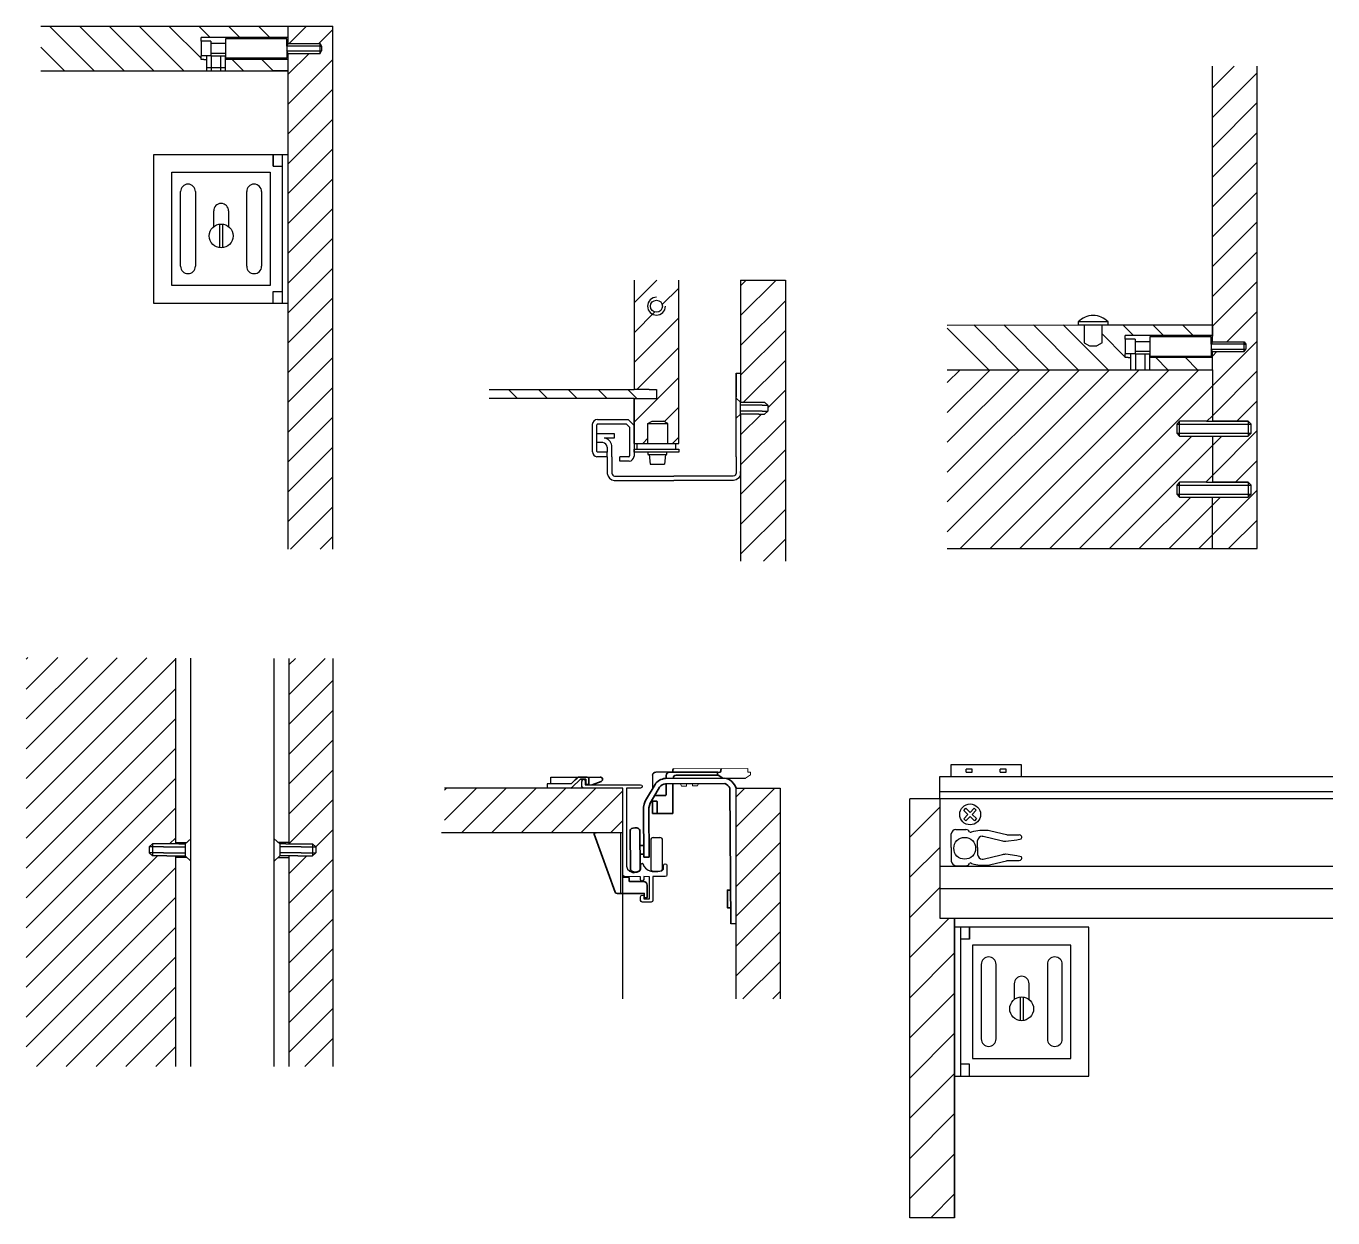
# Model space of a CAD drawing. Header units: millimetres. Extents: x 1628 to 5948, y -265 to 1722.
# Drawn here: x 2340.99 to 2384.8, y 742.24 to 782.2 of the extents above; entities that cross this region are included whole.
import ezdxf

# ---------------------------------------------------------------- set-up
doc = ezdxf.new("R2010")
doc.units = ezdxf.units.MM
doc.layers.get('0').update_dxf_attribs({"color": 8})
doc.layers.add('Campiture', color=1, linetype='Continuous')
doc.layers.add('filatura', color=8, linetype='Continuous')

# ---------------------------------------------------------------- blocks, each defined once
blk = doc.blocks.new('vite 4')
for p, q in [((879.174, 414.212), (879.174, 414.908)), ((879.405, 415.138), (879.924, 415.138)), ((882.072, 414.867), (882.638, 414.867)), ((879.174, 414.212), (879.174, 413.517)), ((880.512, 414.488), (880.512, 414.571)), ((880.512, 414.206), (880.512, 414.488)), ((880.512, 414.219), (880.512, 413.937)), ((881.957, 414.537), (882.519, 414.607)), ((882.519, 414.607), (882.727, 414.665)), ((880.512, 413.937), (880.512, 413.854)), ((881.957, 413.888), (882.519, 413.818)), ((882.072, 413.558), (882.638, 413.558)), ((882.519, 413.818), (882.727, 413.76)), ((879.405, 413.287), (879.924, 413.287))]:
    blk.add_line(p, q)
for points in [[(880.213, 415.023, -0.08059), (881.058, 415.103, -0.046169), (881.191, 415.073), (881.98, 414.885, 0.09959), (882.076, 414.867)], [(880.742, 414.801, -0.006174), (880.795, 414.794, -0.006174)], [(880.795, 414.794), (881.721, 414.576, 0.080399), (881.957, 414.537)], [(880.213, 413.402, 0.08059), (881.058, 413.322, 0.046169), (881.191, 413.352), (881.98, 413.54, -0.09959), (882.076, 413.558)], [(880.742, 413.624, 0.006174), (880.795, 413.631, 0.006174)], [(880.795, 413.631), (881.721, 413.849, -0.080399), (881.957, 413.888)]]:
    blk.add_lwpolyline(points, format="xyb")
for points in [[(881.191, 415.073), (881.191, 415.073)], [(881.191, 413.352), (881.191, 413.352)]]:
    blk.add_lwpolyline(points, close=True)
blk.add_circle((879.86, 414.177), 0.554)
for centre, radius, start, end in [((879.439, 414.873), 0.267, 97.5146, 172.4854), ((879.889, 414.873), 0.267, 33.78172, 82.4854), ((880.159, 415.049), 0.0548, 209.73546, 324.36403), ((880.22, 415.003), 0.0212, 108.51663, 139.83014), ((880.777, 414.536), 0.267, 97.5146, 172.4854), ((882.643, 414.748), 0.118, 315.48869, 92.22963), ((879.439, 413.552), 0.267, 187.5146, 262.4854), ((879.889, 413.552), 0.267, 277.5146, 326.21828), ((880.159, 413.376), 0.0548, 35.63597, 150.26454), ((880.22, 413.422), 0.0212, 220.16986, 251.48337), ((880.777, 413.889), 0.267, 187.5146, 262.4854), ((882.643, 413.677), 0.118, 267.77037, 44.51131)]:
    blk.add_arc(centre, radius, start, end)
blk = doc.blocks.new('vite')
for p, q in [((1017.813, 233.765), (1017.623, 233.938)), ((1018.123, 233.815), (1017.758, 233.815)), ((1018.023, 233.765), (1017.813, 233.765)), ((1018.023, 233.765), (1018.423, 233.765)), ((1018.423, 233.765), (1018.91, 233.764)), ((1018.91, 233.764), (1019.019, 233.664)), ((1019.019, 233.664), (1019.019, 233.464)), ((1017.813, 233.365), (1017.623, 233.192)), ((1017.758, 233.315), (1018.123, 233.315)), ((1018.423, 233.365), (1017.813, 233.365)), ((1018.423, 233.365), (1018.91, 233.364)), ((1018.91, 233.364), (1019.019, 233.464))]:
    blk.add_line(p, q)
at = {"layer": 'filatura'}
for p, q in [((1017.813, 233.765), (1017.813, 233.365)), ((1018.532, 233.665), (1017.813, 233.665)), ((1018.532, 233.665), (1019.019, 233.665)), ((1018.91, 233.764), (1018.91, 233.364)), ((1018.532, 233.465), (1017.813, 233.465)), ((1018.532, 233.465), (1019.019, 233.464))]:
    blk.add_line(p, q, dxfattribs=at)

msp = doc.modelspace()

# ---------------------------------------------------------------- hatches: boundary and pattern name
h = msp.add_hatch()
h.set_pattern_fill('ANSI31', color=1, scale=0.3)
h.set_pattern_definition([(45, (2860.7877, -41.2463), (-0.6735192, 0.6735192), [])])
h.paths.add_polyline_path([(2372.12, 752.286), (2371.62, 752.286), (2371.62, 753.286), (2371.62, 754.036), (2371.62, 756.286), (2370.62, 756.286), (2370.62, 742.237), (2372.12, 742.237)])
at = {"layer": 'Campiture'}
h = msp.add_hatch(dxfattribs=at)
h.set_pattern_fill('JIS_WOOD', color=256)
h.set_pattern_definition([(45, (1572.74504, 360.55656), (-0.5, 0.5), [])])
h.paths.add_polyline_path([(2351.275, 782.202), (2349.775, 782.202), (2349.775, 781.617), (2350.843, 781.617), (2350.89, 781.535), (2350.89, 781.371), (2350.843, 781.288), (2349.775, 781.288), (2349.775, 764.664), (2351.275, 764.664)])
h = msp.add_hatch(dxfattribs=at)
h.set_pattern_fill('JIS_WOOD', color=256)
h.set_pattern_definition([(45, (612.7835, 318.762), (-0.5, 0.5), [])])
h.paths.add_polyline_path([(2346.008, 761.011), (2340.99, 761.031), (2340.99, 747.312), (2346.008, 747.312), (2346.008, 754.377), (2345.708, 754.377), (2345.221, 754.376), (2345.112, 754.476), (2345.112, 754.677), (2345.113, 754.677), (2345.221, 754.776), (2345.708, 754.777), (2346.008, 754.777)])
edge = h.paths.add_edge_path()
edge.add_line((2351.275, 760.99), (2349.801, 760.996))
edge.add_spline(control_points=[(2349.801, 760.996), (2349.801, 758.923), (2349.801, 756.85), (2349.801, 754.777)], knot_values=[4.639579, 4.639579, 4.639579, 4.639579, 4.671748, 4.671748, 4.671748, 4.671748], weights=[1, 1, 1, 1], degree=3, periodic=0)
edge.add_line((2349.801, 754.777), (2350.101, 754.777))
edge.add_line((2350.101, 754.777), (2350.588, 754.776))
edge.add_line((2350.588, 754.776), (2350.697, 754.677))
edge.add_line((2350.697, 754.677), (2350.698, 754.677))
edge.add_line((2350.698, 754.677), (2350.698, 754.476))
edge.add_line((2350.698, 754.476), (2350.588, 754.376))
edge.add_line((2350.588, 754.376), (2350.101, 754.377))
edge.add_line((2350.101, 754.377), (2349.801, 754.377))
edge.add_spline(control_points=[(2349.801, 754.377), (2349.801, 752.022), (2349.801, 749.667), (2349.801, 747.312)], knot_values=[4.600966, 4.600966, 4.600966, 4.600966, 4.63751, 4.63751, 4.63751, 4.63751], weights=[1, 1, 1, 1], degree=3, periodic=0)
edge.add_line((2349.801, 747.312), (2351.275, 747.312))
edge.add_line((2351.275, 747.312), (2351.275, 760.99))
h = msp.add_hatch(dxfattribs=at)
h.set_pattern_fill('JIS_WOOD', color=256)
h.set_pattern_definition([(45, (1435.4426, 335.0032), (-0.5, 0.5), [])])
edge = h.paths.add_edge_path()
edge.add_line((2355.014, 756.649), (2355.014, 755.148))
edge.add_line((2355.014, 755.148), (2358.145, 755.148))
edge.add_line((2358.145, 755.148), (2360.999, 755.148))
edge.add_spline(control_points=[(2360.999, 753.116), (2360.999, 754.294), (2360.999, 755.471), (2360.999, 756.649), (2360.999, 756.649), (2360.67, 756.649), (2360.34, 756.649)], knot_values=[0, 0, 0, 0, 1, 1, 1, 1.5, 1.5, 1.5, 1.5], weights=[1, 1, 1, 1, 1, 1, 1], degree=3, periodic=0)
edge.add_spline(control_points=[(2360.34, 756.649), (2360.01, 756.649), (2359.68, 756.649), (2359.68, 756.649)], knot_values=[1.5, 1.5, 1.5, 1.5, 2, 2, 2, 2], weights=[1, 1, 1, 1], degree=3, periodic=0)
edge.add_line((2359.685, 756.649), (2355.014, 756.649))

# ---------------------------------------------------------------- linework, layer by layer
for p, q in [((2341.484, 782.202), (2351.275, 782.202)), ((2349.775, 781.617), (2349.775, 782.202)), ((2351.275, 764.664), (2351.275, 782.202)), ((2349.775, 781.822), (2346.854, 781.822)), ((2346.854, 781.699), (2346.854, 781.822)), ((2349.775, 781.822), (2346.854, 781.822)), ((2347.182, 781.699), (2346.854, 781.699)), ((2346.854, 781.699), (2346.854, 781.206)), ((2347.182, 781.699), (2347.182, 781.617)), ((2347.675, 781.617), (2347.182, 781.617)), ((2347.182, 781.617), (2347.182, 781.281)), ((2349.728, 781.781), (2347.675, 781.781)), ((2347.675, 781.781), (2347.675, 781.124)), ((2349.728, 781.617), (2349.728, 781.781)), ((2349.775, 781.617), (2349.728, 781.617)), ((2349.775, 781.617), (2350.843, 781.617)), ((2350.843, 781.617), (2350.89, 781.535)), ((2347.182, 781.206), (2346.854, 781.206)), ((2346.854, 781.083), (2346.854, 781.206)), ((2347.182, 781.206), (2347.032, 781.206)), ((2347.032, 781.206), (2347.032, 780.702)), ((2347.675, 781.288), (2347.182, 781.288)), ((2347.182, 781.281), (2347.182, 781.206)), ((2347.182, 781.206), (2347.675, 781.206)), ((2347.675, 780.702), (2347.675, 781.206)), ((2349.728, 781.288), (2349.728, 781.124)), ((2349.728, 781.288), (2349.775, 781.288)), ((2349.775, 781.288), (2350.843, 781.288)), ((2349.775, 764.664), (2349.775, 781.288)), ((2350.843, 781.288), (2350.89, 781.371)), ((2350.89, 781.535), (2350.89, 781.371)), ((2346.95, 781.083), (2346.854, 781.083)), ((2346.95, 781.083), (2347.032, 781.083)), ((2349.728, 781.124), (2347.675, 781.124)), ((2349.775, 781.083), (2347.675, 781.083)), ((2380.764, 771.617), (2380.764, 780.855)), ((2380.764, 772.181), (2380.764, 780.855)), ((2382.264, 764.681), (2382.264, 780.855)), ((2341.484, 780.702), (2349.775, 780.702)), ((2349.775, 780.702), (2349.275, 780.702)), ((2345.275, 772.902), (2345.275, 777.902)), ((2345.275, 777.902), (2349.775, 777.902)), ((2349.275, 777.502), (2349.275, 777.902)), ((2349.275, 777.902), (2349.275, 777.502)), ((2349.575, 777.902), (2349.575, 772.902)), ((2349.275, 777.502), (2349.575, 777.502)), ((2346.166, 774.152), (2346.166, 776.652)), ((2346.666, 776.652), (2346.666, 774.152)), ((2348.384, 774.152), (2348.384, 776.652)), ((2348.884, 776.652), (2348.884, 774.152)), ((2347.278, 775.477), (2347.278, 776.005)), ((2347.778, 776.005), (2347.778, 775.477)), ((2347.478, 775.562), (2347.478, 774.768)), ((2347.578, 775.562), (2347.578, 774.768)), ((2349.275, 772.902), (2349.275, 773.302)), ((2349.275, 772.902), (2349.275, 773.302)), ((2349.275, 773.302), (2349.575, 773.302)), ((2361.374, 773.679), (2361.374, 771.011)), ((2362.874, 768.211), (2362.874, 773.679)), ((2364.946, 773.679), (2366.446, 773.679)), ((2364.946, 773.679), (2364.946, 769.588)), ((2366.446, 773.679), (2366.446, 764.258)), ((2349.275, 772.902), (2345.275, 772.902)), ((2349.575, 772.902), (2349.275, 772.902)), ((2349.775, 772.902), (2349.575, 772.902)), ((2371.875, 772.178), (2380.764, 772.181)), ((2377.264, 772.281), (2376.264, 772.281)), ((2376.264, 772.281), (2376.264, 772.181)), ((2376.264, 772.181), (2377.264, 772.181)), ((2376.464, 772.181), (2376.464, 771.581)), ((2376.464, 772.181), (2376.464, 771.581)), ((2377.064, 772.181), (2377.264, 772.181)), ((2377.064, 771.581), (2377.064, 772.181)), ((2377.264, 772.181), (2377.264, 772.281)), ((2377.264, 772.181), (2380.764, 772.181)), ((2380.764, 771.617), (2380.764, 772.181)), ((2380.764, 772.181), (2380.764, 771.801)), ((2376.464, 771.581), (2376.637, 771.481)), ((2377.064, 771.581), (2376.891, 771.481)), ((2380.764, 771.823), (2377.842, 771.823)), ((2380.764, 771.823), (2377.842, 771.823)), ((2377.842, 771.7), (2377.842, 771.823)), ((2378.171, 771.7), (2377.842, 771.7)), ((2377.842, 771.7), (2377.842, 771.207)), ((2378.171, 771.7), (2378.171, 771.617)), ((2378.664, 771.617), (2378.171, 771.617)), ((2378.171, 771.617), (2378.171, 771.282)), ((2380.716, 771.782), (2378.664, 771.782)), ((2378.664, 771.782), (2378.664, 771.125)), ((2380.716, 771.617), (2380.716, 771.782)), ((2380.764, 771.617), (2380.716, 771.617)), ((2380.764, 771.617), (2381.831, 771.617)), ((2381.831, 771.617), (2381.879, 771.535)), ((2381.879, 771.535), (2381.879, 771.371)), ((2376.637, 771.481), (2376.891, 771.481)), ((2378.171, 771.207), (2377.842, 771.207)), ((2377.842, 771.084), (2377.842, 771.207)), ((2377.939, 771.084), (2377.842, 771.084)), ((2377.939, 771.084), (2378.021, 771.084)), ((2378.171, 771.207), (2378.021, 771.207)), ((2378.021, 771.207), (2378.021, 770.681)), ((2378.664, 771.289), (2378.171, 771.289)), ((2378.171, 771.282), (2378.171, 771.207)), ((2378.171, 771.207), (2378.664, 771.207)), ((2378.664, 770.681), (2378.664, 771.207)), ((2380.716, 771.125), (2378.664, 771.125)), ((2380.764, 771.084), (2378.664, 771.084)), ((2380.716, 771.289), (2380.716, 771.125)), ((2380.716, 771.289), (2380.764, 771.289)), ((2380.764, 770.681), (2380.764, 771.289)), ((2380.764, 771.289), (2381.831, 771.289)), ((2381.831, 771.289), (2381.879, 771.371)), ((2361.374, 771.011), (2361.374, 770.011)), ((2371.875, 770.681), (2380.764, 770.681)), ((2380.764, 770.681), (2380.764, 768.951)), ((2364.796, 767.761), (2364.796, 770.561)), ((2364.796, 770.561), (2364.946, 770.561)), ((2364.796, 770.561), (2364.796, 769.815)), ((2364.796, 770.561), (2364.796, 769.761)), ((2364.946, 770.561), (2364.946, 769.588)), ((2356.511, 770.011), (2361.374, 770.011)), ((2361.874, 770.011), (2361.374, 770.011)), ((2361.874, 770.011), (2362.124, 770.011)), ((2362.124, 770.011), (2362.124, 769.711)), ((2361.374, 769.711), (2356.511, 769.711)), ((2361.374, 769.711), (2361.374, 769.111)), ((2361.374, 768.211), (2361.374, 769.711)), ((2361.374, 769.711), (2362.124, 769.711)), ((2362.124, 769.711), (2362.124, 769.711)), ((2364.946, 769.588), (2364.796, 769.725)), ((2364.946, 769.588), (2365.746, 769.588)), ((2365.746, 769.588), (2365.856, 769.488)), ((2365.856, 769.488), (2365.856, 769.288)), ((2360.141, 769.011), (2361.174, 769.011)), ((2361.174, 769.011), (2361.374, 768.811)), ((2361.374, 769.111), (2361.374, 768.911)), ((2361.374, 768.911), (2361.374, 768.711)), ((2361.834, 768.876), (2361.978, 768.959)), ((2361.978, 768.959), (2362.355, 768.959)), ((2362.499, 768.876), (2362.355, 768.959)), ((2364.946, 769.188), (2364.796, 769.051)), ((2365.556, 769.188), (2364.946, 769.188)), ((2364.946, 769.188), (2364.946, 764.258)), ((2364.946, 769.188), (2364.946, 767.261)), ((2365.556, 769.188), (2365.746, 769.188)), ((2365.746, 769.188), (2365.856, 769.288)), ((2379.564, 768.851), (2379.664, 768.951)), ((2380.564, 768.951), (2379.664, 768.951)), ((2380.564, 768.951), (2381.964, 768.951)), ((2381.964, 768.951), (2380.764, 768.951)), ((2381.964, 768.951), (2382.064, 768.851)), ((2359.974, 767.926), (2359.974, 768.844)), ((2360.124, 767.938), (2360.124, 768.834)), ((2360.124, 768.538), (2360.708, 768.538)), ((2360.15, 768.861), (2361.111, 768.861)), ((2360.708, 768.538), (2360.708, 768.388)), ((2361.111, 768.861), (2361.224, 768.749)), ((2361.224, 768.749), (2361.224, 767.788)), ((2361.374, 768.811), (2361.374, 767.779)), ((2361.374, 768.711), (2361.374, 768.211)), ((2361.834, 768.211), (2361.834, 768.876)), ((2361.834, 768.876), (2362.499, 768.876)), ((2362.499, 768.211), (2362.499, 768.876)), ((2379.564, 768.851), (2379.564, 768.551)), ((2379.664, 768.451), (2379.564, 768.551)), ((2379.664, 768.451), (2381.964, 768.451)), ((2380.764, 768.451), (2380.764, 766.911)), ((2381.964, 768.451), (2382.064, 768.551)), ((2382.064, 768.551), (2382.064, 768.851)), ((2360.323, 768.238), (2360.124, 768.238)), ((2360.708, 768.388), (2360.369, 768.388)), ((2360.474, 768.087), (2360.474, 767.911)), ((2360.624, 767.761), (2360.624, 768.138)), ((2361.374, 768.211), (2362.874, 768.211)), ((2361.374, 767.911), (2361.374, 768.011)), ((2361.374, 768.011), (2362.874, 768.011)), ((2361.474, 768.011), (2361.474, 768.211)), ((2362.774, 768.011), (2362.774, 768.211)), ((2362.874, 768.011), (2362.874, 767.911)), ((2360.474, 767.761), (2360.124, 767.761)), ((2360.474, 767.911), (2360.15, 767.911)), ((2360.474, 767.761), (2360.474, 767.911)), ((2360.9, 767.611), (2360.9, 767.761)), ((2361.198, 767.761), (2360.9, 767.761)), ((2361.208, 767.611), (2360.9, 767.611)), ((2362.874, 767.911), (2361.374, 767.911)), ((2361.834, 767.911), (2361.834, 767.832)), ((2361.834, 767.832), (2362.471, 767.832)), ((2361.873, 767.832), (2361.913, 767.513)), ((2362.431, 767.832), (2362.391, 767.513)), ((2362.471, 767.832), (2362.471, 767.911)), ((2361.913, 767.513), (2362.391, 767.513)), ((2379.564, 766.811), (2379.664, 766.911)), ((2379.564, 766.811), (2379.564, 766.511)), ((2380.564, 766.911), (2379.664, 766.911)), ((2380.564, 766.911), (2381.964, 766.911)), ((2381.964, 766.911), (2380.764, 766.911)), ((2381.964, 766.911), (2382.064, 766.811)), ((2382.064, 766.511), (2382.064, 766.811)), ((2379.664, 766.411), (2379.564, 766.511)), ((2379.664, 766.411), (2381.964, 766.411)), ((2380.764, 764.681), (2380.764, 766.411)), ((2381.964, 766.411), (2382.064, 766.511)), ((2371.875, 764.681), (2382.264, 764.681)), ((2346.008, 754.777), (2346.008, 761.011)), ((2346.508, 747.312), (2346.508, 761.009)), ((2349.301, 747.312), (2349.301, 760.998)), ((2349.801, 760.99), (2349.801, 754.777)), ((2351.275, 760.99), (2351.275, 747.312)), ((2361.985, 757.084), (2361.985, 756.62)), ((2362.561, 757.183), (2362.099, 757.183)), ((2364.186, 757.185), (2364.246, 757.185)), ((2372.005, 757.036), (2372.005, 757.436)), ((2372.005, 757.436), (2374.347, 757.436)), ((2372.705, 757.286), (2372.505, 757.286)), ((2372.505, 757.186), (2372.505, 757.286)), ((2372.505, 757.186), (2372.705, 757.186)), ((2372.705, 757.186), (2372.705, 757.286)), ((2373.847, 757.286), (2373.647, 757.286)), ((2373.647, 757.186), (2373.647, 757.286)), ((2373.647, 757.186), (2373.847, 757.186)), ((2373.847, 757.186), (2373.847, 757.286)), ((2374.347, 757.436), (2374.347, 757.036)), ((2359.68, 756.649), (2355.014, 756.649)), ((2359.267, 756.793), (2358.458, 756.793)), ((2358.458, 756.793), (2358.458, 756.649)), ((2358.584, 756.793), (2358.584, 757.019)), ((2358.584, 757.019), (2359.52, 757.019)), ((2359.624, 756.892), (2359.624, 756.876)), ((2359.736, 756.892), (2359.736, 756.761)), ((2359.803, 757.019), (2360.237, 757.019)), ((2364.432, 756.983), (2365.107, 756.983)), ((2364.792, 756.649), (2366.266, 756.649)), ((2364.792, 749.584), (2364.792, 756.649)), ((2366.266, 756.649), (2366.266, 749.584)), ((2371.62, 756.286), (2371.62, 757.036)), ((2371.62, 757.036), (2384.801, 757.036)), ((2361.985, 756.193), (2361.985, 756.271)), ((2370.62, 742.237), (2370.62, 756.286)), ((2384.801, 756.286), (2370.62, 756.286)), ((2371.62, 756.536), (2384.801, 756.536)), ((2371.62, 756.286), (2371.62, 754.036)), ((2372.423, 755.902), (2372.493, 755.974)), ((2372.567, 755.763), (2372.423, 755.902)), ((2372.428, 755.62), (2372.567, 755.763)), ((2372.493, 755.974), (2372.636, 755.835)), ((2372.636, 755.835), (2372.775, 755.979)), ((2372.847, 755.91), (2372.708, 755.766)), ((2372.708, 755.766), (2372.852, 755.627)), ((2372.775, 755.979), (2372.847, 755.91)), ((2372.5, 755.55), (2372.428, 755.62)), ((2372.639, 755.694), (2372.5, 755.55)), ((2372.783, 755.555), (2372.639, 755.694)), ((2372.852, 755.627), (2372.783, 755.555)), ((2360.999, 755.148), (2354.913, 755.148)), ((2361.93, 754.91), (2361.93, 753.936)), ((2362.014, 754.993), (2362.239, 754.993)), ((2362.33, 753.954), (2362.33, 754.903)), ((2346.008, 747.312), (2346.008, 754.377)), ((2349.801, 754.377), (2349.801, 747.312)), ((2371.62, 754.036), (2384.801, 754.036)), ((2371.62, 754.036), (2371.62, 753.286)), ((2362.004, 753.861), (2362.237, 753.861)), ((2360.999, 749.584), (2360.999, 753.116)), ((2371.62, 753.286), (2384.801, 753.286)), ((2371.62, 753.286), (2371.62, 752.286)), ((2371.62, 752.286), (2384.801, 752.286)), ((2372.12, 742.237), (2372.12, 752.286)), ((2372.12, 752.286), (2372.12, 742.237)), ((2364.792, 752.1), (2364.613, 752.1)), ((2376.62, 751.986), (2372.12, 751.986)), ((2372.32, 751.986), (2372.32, 746.986)), ((2372.62, 751.586), (2372.62, 751.986)), ((2372.62, 751.986), (2372.62, 751.586)), ((2376.62, 746.986), (2376.62, 751.986)), ((2372.62, 751.586), (2372.32, 751.586)), ((2373.011, 750.736), (2373.011, 748.236)), ((2373.511, 748.236), (2373.511, 750.736)), ((2375.229, 750.736), (2375.229, 748.236)), ((2375.729, 748.236), (2375.729, 750.736)), ((2374.117, 750.089), (2374.117, 749.561)), ((2374.617, 749.561), (2374.617, 750.089)), ((2374.317, 749.646), (2374.317, 748.852)), ((2374.417, 749.646), (2374.417, 748.852)), ((2372.12, 746.986), (2372.32, 746.986)), ((2372.62, 747.386), (2372.32, 747.386)), ((2372.32, 746.986), (2372.62, 746.986)), ((2372.62, 746.986), (2372.62, 747.386)), ((2372.62, 746.986), (2372.62, 747.386)), ((2372.62, 746.986), (2376.62, 746.986)), ((2372.12, 742.237), (2370.62, 742.237))]:
    msp.add_line(p, q)
at = {"color": 175, "linetype": 'Continuous'}
for p, q in [((2380.577, 768.951), (2380.764, 769.137)), ((2380.537, 766.911), (2380.764, 767.137))]:
    msp.add_line(p, q, dxfattribs=at)
at = {"lineweight": 25}
for p, q in [((2361.123, 756.649), (2361.123, 754.032)), ((2360.918, 755.148), (2360.918, 753.116)), ((2361.891, 753.678), (2361.698, 753.68))]:
    msp.add_line(p, q, dxfattribs=at)
at = {"lineweight": 0}
for p, q in [((2362.928, 756.794), (2362.964, 756.714)), ((2362.964, 756.714), (2363.127, 756.716)), ((2363.127, 756.716), (2363.129, 756.795)), ((2363.331, 756.722), (2363.329, 756.796)), ((2363.494, 756.72), (2363.331, 756.722)), ((2363.529, 756.798), (2363.494, 756.72))]:
    msp.add_line(p, q, dxfattribs=at)
for points in [[(2349.175, 773.502), (2345.875, 773.502), (2345.875, 777.302), (2349.175, 777.302)], [(2372.72, 747.586), (2376.02, 747.586), (2376.02, 751.386), (2372.72, 751.386)]]:
    msp.add_lwpolyline(points, close=True)
for points in [[(2360.474, 767.761), (2360.474, 767.261), (2360.474, 767.198, 0.346599), (2360.71, 766.961), (2362.71, 766.961)], [(2360.624, 767.761), (2360.624, 767.261), (2360.624, 767.208, 0.313791), (2360.721, 767.111), (2362.71, 767.111)], [(2364.796, 767.761), (2364.796, 767.261), (2364.796, 767.208, -0.313791), (2364.699, 767.111), (2362.71, 767.111)], [(2364.946, 767.198), (2364.946, 767.261), (2364.946, 767.198, -0.346599), (2364.71, 766.961), (2362.71, 766.961)]]:
    msp.add_lwpolyline(points, format="xyb")
at = {"lineweight": 35}
for points in [[(2362.449, 757.07), (2362.449, 756.97)], [(2363.946, 757.184), (2362.561, 757.183)], [(2362.673, 757.258), (2362.673, 757.22)], [(2362.786, 757.082), (2363.947, 757.083)], [(2364.186, 757.185), (2363.946, 757.184)], [(2363.946, 757.083), (2364.188, 757.084)], [(2364.171, 757.17), (2364.171, 757.115)], [(2364.188, 757.084), (2364.343, 756.983)], [(2364.283, 757.26), (2364.283, 757.222)], [(2362.449, 756.79), (2362.45, 756.434)], [(2362.675, 755.813), (2362.668, 756.792)], [(2361.985, 756.193), (2361.986, 755.811)], [(2362.009, 756.209), (2362.135, 756.209)], [(2362.412, 756.396), (2362.06, 756.396)], [(2362.15, 756.194), (2362.151, 755.812)], [(2362.001, 755.796), (2362.166, 755.797)], [(2362.166, 755.797), (2362.196, 755.797)], [(2362.196, 755.797), (2362.599, 755.797)], [(2362.593, 755.797), (2362.638, 755.797)], [(2362.638, 755.797), (2362.66, 755.797)], [(2361.685, 754.722), (2361.574, 754.721)], [(2361.576, 754.434), (2361.689, 754.435)], [(2364.591, 753.23), (2364.503, 753.229), (2364.507, 752.631), (2364.595, 752.632)]]:
    msp.add_lwpolyline(points, dxfattribs=at)
for centre, radius in [((2347.528, 775.165), 0.4), ((2362.124, 772.81), 0.2), ((2372.639, 755.766), 0.35), ((2374.367, 749.249), 0.4)]:
    msp.add_circle(centre, radius)
for centre, radius, start, end in [((2346.416, 776.652), 0.25, 0, 180), ((2348.634, 776.652), 0.25, 0, 180), ((2347.528, 776.005), 0.25, 0, 180), ((2346.416, 774.152), 0.25, 180, 0), ((2348.634, 774.152), 0.25, 180, 0), ((2376.764, 771.82), 0.68, 42.6448, 137.3552), ((2360.157, 768.827), 0.185, 95.0146, 174.9854), ((2360.157, 768.827), 0.0346, 101.6025, 168.3975), ((2360.298, 768.062), 0.177, 7.9648, 82.0352), ((2360.346, 768.11), 0.279, 5.7298, 85.341), ((2360.157, 767.942), 0.184, 184.9661, 259.5418), ((2360.157, 767.945), 0.0346, 191.6025, 258.3975), ((2361.19, 767.795), 0.0346, 283.1476, 348.3975), ((2361.19, 767.795), 0.185, 275.6801, 354.9854), ((2362.007, 756.186), 0.0232, 86.344, 160.6601), ((2362.022, 754.902), 0.0923, 95.0052, 174.9948), ((2362.234, 754.898), 0.0955, 2.7781, 87.2219), ((2362.017, 753.949), 0.0882, 188.3368, 261.6632), ((2362.233, 753.958), 0.0964, 272.1521, 357.8479), ((2373.261, 750.736), 0.25, 0, 180), ((2375.479, 750.736), 0.25, 0, 180), ((2374.367, 750.089), 0.25, 0, 180), ((2373.261, 748.236), 0.25, 180, 0), ((2375.479, 748.236), 0.25, 180, 0)]:
    msp.add_arc(centre, radius, start, end)
for points in [[(2362.099, 757.183), (2362.041, 757.183), (2361.994, 757.14), (2361.985, 757.084)], [(2362.561, 757.183), (2362.499, 757.183), (2362.449, 757.132), (2362.449, 757.07)], [(2362.636, 757.183), (2362.657, 757.183), (2362.673, 757.2), (2362.673, 757.22)], [(2362.706, 757.298), (2362.69, 757.295), (2362.673, 757.278), (2362.673, 757.258)], [(2364.186, 757.185), (2364.178, 757.185), (2364.171, 757.178), (2364.171, 757.17)], [(2364.171, 757.115), (2364.171, 757.103), (2364.178, 757.089), (2364.188, 757.084)], [(2364.246, 757.185), (2364.267, 757.185), (2364.283, 757.201), (2364.283, 757.222)], [(2364.317, 757.302), (2364.298, 757.295), (2364.283, 757.279), (2364.283, 757.26)], [(2359.25, 756.649), (2359.264, 756.649), (2359.277, 756.654), (2359.287, 756.664)], [(2359.483, 757.004), (2359.483, 757.004), (2359.34, 756.864), (2359.267, 756.793)], [(2359.287, 756.664), (2359.287, 756.664), (2359.572, 756.949), (2359.572, 756.949)], [(2359.52, 757.019), (2359.506, 757.019), (2359.493, 757.014), (2359.483, 757.004)], [(2359.803, 757.019), (2359.803, 757.019), (2359.52, 757.019), (2359.52, 757.019)], [(2359.572, 756.949), (2359.572, 756.949), (2359.75, 756.949), (2359.75, 756.949)], [(2359.75, 756.949), (2359.75, 756.949), (2359.75, 756.79), (2359.75, 756.79)], [(2359.856, 756.966), (2359.856, 756.996), (2359.832, 757.019), (2359.803, 757.019)], [(2359.856, 756.79), (2359.856, 756.79), (2359.856, 756.966), (2359.856, 756.966)], [(2360.264, 756.869), (2360.264, 756.869), (2359.964, 756.761), (2359.964, 756.761)], [(2360.237, 757.019), (2360.254, 757.014), (2360.272, 757.008), (2360.288, 756.999)], [(2360.306, 756.904), (2360.291, 756.883), (2360.264, 756.869), (2360.264, 756.869)], [(2360.288, 756.999), (2360.329, 756.978), (2360.313, 756.915), (2360.306, 756.904)], [(2362.075, 756.771), (2362.075, 756.771), (2361.79, 756.294), (2361.79, 756.294)], [(2361.944, 756.202), (2361.944, 756.202), (2362.229, 756.679), (2362.229, 756.679)], [(2362.424, 756.97), (2362.293, 756.969), (2362.143, 756.883), (2362.075, 756.771)], [(2362.229, 756.679), (2362.264, 756.736), (2362.357, 756.79), (2362.425, 756.79)], [(2364.417, 756.984), (2364.417, 756.984), (2362.424, 756.97), (2362.424, 756.97)], [(2362.425, 756.79), (2362.425, 756.79), (2364.418, 756.804), (2364.418, 756.804)], [(2364.792, 756.645), (2364.76, 756.795), (2364.567, 756.985), (2364.417, 756.984)], [(2364.418, 756.804), (2364.467, 756.804), (2364.581, 756.692), (2364.581, 756.643)], [(2364.581, 756.643), (2364.581, 756.643), (2364.613, 752.1), (2364.613, 752.1)], [(2361.79, 756.294), (2361.731, 756.196), (2361.685, 756.029), (2361.686, 755.914)], [(2361.866, 755.915), (2361.865, 755.997), (2361.902, 756.132), (2361.944, 756.202)], [(2362.15, 756.194), (2362.15, 756.202), (2362.144, 756.209), (2362.135, 756.209)], [(2362.412, 756.396), (2362.413, 756.396), (2362.416, 756.396), (2362.417, 756.397)], [(2362.439, 756.408), (2362.445, 756.413), (2362.45, 756.425), (2362.45, 756.434)], [(2361.686, 755.914), (2361.686, 755.914), (2361.697, 754.334), (2361.697, 754.334)], [(2361.876, 754.335), (2361.876, 754.335), (2361.866, 755.915), (2361.866, 755.915)], [(2361.986, 755.811), (2361.986, 755.803), (2361.992, 755.796), (2362.001, 755.796)], [(2362.151, 755.812), (2362.151, 755.804), (2362.158, 755.797), (2362.166, 755.797)], [(2362.66, 755.797), (2362.668, 755.797), (2362.675, 755.804), (2362.675, 755.813)], [(2361.697, 754.334), (2361.697, 754.334), (2361.876, 754.335), (2361.876, 754.335)]]:
    msp.add_open_spline(points, degree=3, dxfattribs=at)
for points, knots in [([(2362.786, 757.082), (2362.724, 757.082), (2362.682, 757.046), (2362.682, 756.972), (2362.682, 756.972), (2362.682, 756.972), (2362.682, 756.972)], [0, 0, 0, 0, 1, 1, 1, 2, 2, 2, 2]), ([(2359.75, 756.79), (2359.75, 756.761), (2359.774, 756.772), (2359.803, 756.772), (2359.832, 756.772), (2359.856, 756.761), (2359.856, 756.79)], [5, 5, 5, 5, 6, 6, 6, 7, 7, 7, 7]), ([(2362.439, 756.408), (2362.438, 756.407), (2362.438, 756.406), (2362.437, 756.406), (2362.434, 756.403), (2362.431, 756.401), (2362.428, 756.4), (2362.424, 756.398), (2362.421, 756.397), (2362.417, 756.397)], [0, 0, 0, 0, 1, 1, 1, 2, 2, 2, 3, 3, 3, 3]), ([(2361.566, 755.232), (2361.566, 755.277), (2361.492, 755.319), (2361.402, 755.318), (2361.312, 755.318), (2361.239, 755.274), (2361.24, 755.23), (2361.24, 755.23), (2361.249, 753.919), (2361.249, 753.919), (2361.249, 753.875), (2361.322, 753.832), (2361.413, 753.833), (2361.503, 753.834), (2361.575, 753.877), (2361.575, 753.922), (2361.575, 753.922), (2361.566, 755.232), (2361.566, 755.232)], [0, 0, 0, 0, 1, 1, 1, 2, 2, 2, 3, 3, 3, 4, 4, 4, 5, 5, 5, 6, 6, 6, 6]), ([(2361.712, 753.09), (2361.712, 753.09), (2361.712, 753.116), (2361.712, 753.116), (2361.712, 753.116), (2360.802, 753.116), (2360.802, 753.116), (2360.777, 753.116), (2360.749, 753.136), (2360.74, 753.16), (2360.74, 753.16), (2360.032, 755.104), (2360.032, 755.104), (2360.023, 755.128), (2360.035, 755.148), (2360.059, 755.148), (2360.059, 755.148), (2360.101, 755.148), (2360.101, 755.148)], [0, 0, 0, 0, 1, 1, 1, 2, 2, 2, 3, 3, 3, 4, 4, 4, 5, 5, 5, 6, 6, 6, 6]), ([(2361.001, 753.661), (2361.001, 753.661), (2361.188, 753.661), (2361.188, 753.661), (2361.2, 753.661), (2361.211, 753.651), (2361.211, 753.638), (2361.211, 753.638), (2361.211, 753.538), (2361.211, 753.538), (2361.211, 753.525), (2361.221, 753.515), (2361.234, 753.515), (2361.234, 753.515), (2361.452, 753.515), (2361.452, 753.515)], [0, 0, 0, 0, 1, 1, 1, 2, 2, 2, 3, 3, 3, 4, 4, 4, 5, 5, 5, 5]), ([(2361.452, 753.515), (2361.452, 753.515), (2361.691, 753.515), (2361.691, 753.515), (2361.755, 753.515), (2361.807, 753.463), (2361.807, 753.399), (2361.807, 753.399), (2361.807, 752.993), (2361.807, 752.993)], [0, 0, 0, 0, 1, 1, 1, 2, 2, 2, 3, 3, 3, 3]), ([(2361.807, 752.993), (2361.807, 752.977), (2361.796, 752.966), (2361.784, 752.967), (2361.784, 752.967), (2361.735, 752.967), (2361.735, 752.967), (2361.722, 752.967), (2361.712, 752.977), (2361.712, 752.99), (2361.712, 752.99), (2361.712, 753.09), (2361.712, 753.09)], [0, 0, 0, 0, 1, 1, 1, 2, 2, 2, 3, 3, 3, 4, 4, 4, 4])]:
    msp.add_open_spline(points, degree=3, knots=knots, dxfattribs=at)
at = {"lineweight": 0}
for points in [[(2365.186, 757.304), (2365.186, 757.304), (2362.706, 757.298), (2362.706, 757.298)], [(2365.107, 756.983), (2365.107, 756.983), (2365.281, 757.091), (2365.281, 757.091)], [(2365.191, 757.18), (2365.191, 757.18), (2365.186, 757.304), (2365.186, 757.304)], [(2365.275, 757.186), (2365.275, 757.186), (2365.191, 757.18), (2365.191, 757.18)], [(2365.281, 757.091), (2365.281, 757.091), (2365.275, 757.186), (2365.275, 757.186)]]:
    msp.add_open_spline(points, degree=3, dxfattribs=at)
at = {"lineweight": 25}
for points, knots in [([(2359.624, 756.892), (2359.624, 756.923), (2359.649, 756.948), (2359.68, 756.948), (2359.711, 756.948), (2359.736, 756.923), (2359.736, 756.892)], [3, 3, 3, 3, 4, 4, 4, 5, 5, 5, 5]), ([(2360.999, 753.116), (2360.999, 754.294), (2360.999, 755.471), (2360.999, 756.649), (2360.999, 756.649), (2359.68, 756.649), (2359.68, 756.649)], [0, 0, 0, 0, 1, 1, 1, 2, 2, 2, 2]), ([(2361.591, 756.761), (2361.622, 756.761), (2361.648, 756.736), (2361.648, 756.705), (2361.648, 756.674), (2361.622, 756.649), (2361.591, 756.649)], [7, 7, 7, 7, 8, 8, 8, 9, 9, 9, 9]), ([(2361.123, 754.032), (2361.103, 753.873), (2361.355, 753.809), (2361.355, 753.809), (2361.355, 753.809), (2361.588, 753.836), (2361.586, 753.924)], [0, 0, 0, 0, 1, 1, 1, 2, 2, 2, 2]), ([(2361.698, 754.034), (2361.698, 754.034), (2361.698, 754.06), (2361.698, 754.06), (2361.698, 754.091), (2361.673, 754.117), (2361.642, 754.117), (2361.611, 754.117), (2361.586, 754.091), (2361.586, 754.06), (2361.586, 754.06), (2361.586, 753.924), (2361.586, 753.924)], [0, 0, 0, 0, 1, 1, 1, 2, 2, 2, 3, 3, 3, 4, 4, 4, 4]), ([(2362.362, 753.926), (2362.362, 753.926), (2362.362, 754.056), (2362.362, 754.056), (2362.362, 754.087), (2362.387, 754.112), (2362.418, 754.112), (2362.449, 754.112), (2362.474, 754.087), (2362.474, 754.056), (2362.474, 754.056), (2362.474, 753.736), (2362.474, 753.736), (2362.474, 753.705), (2362.449, 753.68), (2362.418, 753.68), (2362.418, 753.68), (2362.003, 753.68), (2362.003, 753.68)], [0, 0, 0, 0, 1, 1, 1, 2, 2, 2, 3, 3, 3, 4, 4, 4, 5, 5, 5, 6, 6, 6, 6]), ([(2361.698, 753.68), (2361.698, 753.68), (2361.698, 753.587), (2361.698, 753.587), (2361.698, 753.555), (2361.673, 753.53), (2361.642, 753.53), (2361.611, 753.53), (2361.586, 753.555), (2361.586, 753.587), (2361.586, 753.587), (2361.586, 753.679), (2361.586, 753.679)], [0, 0, 0, 0, 1, 1, 1, 2, 2, 2, 3, 3, 3, 4, 4, 4, 4]), ([(2362.003, 753.68), (2362.003, 753.68), (2362.003, 752.882), (2362.003, 752.882), (2362.003, 752.851), (2361.978, 752.826), (2361.947, 752.826), (2361.947, 752.826), (2361.645, 752.826), (2361.645, 752.826), (2361.614, 752.826), (2361.589, 752.851), (2361.589, 752.882), (2361.589, 752.882), (2361.589, 753.007), (2361.589, 753.007), (2361.589, 753.038), (2361.614, 753.063), (2361.645, 753.063), (2361.676, 753.063), (2361.701, 753.038), (2361.701, 753.007), (2361.701, 753.007), (2361.701, 752.938), (2361.701, 752.938), (2361.701, 752.938), (2361.891, 752.938), (2361.891, 752.938), (2361.891, 752.938), (2361.891, 753.678), (2361.891, 753.678)], [0, 0, 0, 0, 1, 1, 1, 2, 2, 2, 3, 3, 3, 4, 4, 4, 5, 5, 5, 6, 6, 6, 7, 7, 7, 8, 8, 8, 9, 9, 9, 10, 10, 10, 10])]:
    msp.add_open_spline(points, degree=3, knots=knots, dxfattribs=at)
for points in [[(2359.624, 756.705), (2359.624, 756.705), (2359.624, 756.876), (2359.624, 756.876)], [(2359.68, 756.649), (2359.649, 756.649), (2359.624, 756.674), (2359.624, 756.705)], [(2359.736, 756.761), (2359.736, 756.761), (2361.591, 756.761), (2361.591, 756.761)], [(2361.591, 756.649), (2361.591, 756.649), (2361.123, 756.649), (2361.123, 756.649)], [(2361.698, 754.034), (2361.721, 753.927), (2361.978, 753.85), (2361.978, 753.85)], [(2361.067, 753.68), (2361.036, 753.68), (2361.011, 753.705), (2360.999, 753.732)], [(2361.586, 753.679), (2361.586, 753.679), (2361.067, 753.68), (2361.067, 753.68)], [(2361.978, 753.85), (2361.978, 753.85), (2362.364, 753.836), (2362.362, 753.926)]]:
    msp.add_open_spline(points, degree=3, dxfattribs=at)
at = {"layer": 'Campiture', "linetype": 'Continuous'}
for p, q in [((2343.275, 780.702), (2341.775, 782.202)), ((2344.275, 780.702), (2342.775, 782.202)), ((2345.275, 780.702), (2343.775, 782.202)), ((2346.275, 780.702), (2344.775, 782.202)), ((2346.854, 781.124), (2345.775, 782.202)), ((2347.155, 781.822), (2346.775, 782.202)), ((2348.155, 781.822), (2347.775, 782.202)), ((2349.155, 781.822), (2348.775, 782.202)), ((2342.275, 780.702), (2341.484, 781.493)), ((2348.275, 780.702), (2347.894, 781.083)), ((2349.275, 780.702), (2348.894, 781.083)), ((2380.764, 780.137), (2381.487, 780.86)), ((2380.764, 779.137), (2382.264, 780.637)), ((2380.764, 778.137), (2382.264, 779.637)), ((2380.764, 777.137), (2382.264, 778.637)), ((2380.764, 776.137), (2382.264, 777.637)), ((2380.764, 775.137), (2382.264, 776.637)), ((2380.764, 774.137), (2382.264, 775.637)), ((2380.764, 773.137), (2382.264, 774.637)), ((2361.374, 772.92), (2362.132, 773.679)), ((2362.317, 772.864), (2362.874, 773.42)), ((2364.946, 773.493), (2365.132, 773.679)), ((2364.946, 772.493), (2366.132, 773.679)), ((2380.764, 772.137), (2382.264, 773.637)), ((2364.946, 771.493), (2366.446, 772.993)), ((2361.374, 771.92), (2362.071, 772.618)), ((2361.374, 770.92), (2362.874, 772.42)), ((2381.244, 771.617), (2382.264, 772.637)), ((2364.946, 770.493), (2366.446, 771.993)), ((2373.264, 770.681), (2371.875, 772.07)), ((2374.264, 770.681), (2372.764, 772.181)), ((2375.264, 770.681), (2373.764, 772.181)), ((2376.264, 770.681), (2374.764, 772.181)), ((2377.264, 770.681), (2375.764, 772.181)), ((2378.122, 771.823), (2377.764, 772.181)), ((2379.122, 771.823), (2378.764, 772.181)), ((2380.122, 771.823), (2379.764, 772.181)), ((2377.842, 771.101), (2377.064, 771.881)), ((2380.764, 770.137), (2382.264, 771.637)), ((2361.465, 770.011), (2362.874, 771.42)), ((2379.264, 770.681), (2378.861, 771.084)), ((2380.264, 770.681), (2379.861, 771.084)), ((2380.764, 771.137), (2380.916, 771.289)), ((2365.041, 769.588), (2366.446, 770.993)), ((2371.875, 770.248), (2372.307, 770.681)), ((2371.875, 769.248), (2373.307, 770.681)), ((2371.875, 768.248), (2374.307, 770.681)), ((2371.875, 767.248), (2375.307, 770.681)), ((2371.875, 766.248), (2376.307, 770.681)), ((2371.875, 765.248), (2377.307, 770.681)), ((2372.307, 764.681), (2378.307, 770.681)), ((2373.307, 764.681), (2379.307, 770.681)), ((2374.307, 764.681), (2380.307, 770.681)), ((2380.764, 769.137), (2382.264, 770.637)), ((2361.374, 768.92), (2362.874, 770.42)), ((2357.165, 770.011), (2357.465, 769.711)), ((2358.165, 770.011), (2358.465, 769.711)), ((2359.165, 770.011), (2359.465, 769.711)), ((2360.165, 770.011), (2360.465, 769.711)), ((2361.165, 770.011), (2361.465, 769.711)), ((2365.856, 769.403), (2366.446, 769.993)), ((2375.307, 764.681), (2380.764, 770.137)), ((2362.391, 768.938), (2362.874, 769.42)), ((2381.577, 768.951), (2382.264, 769.637)), ((2364.946, 768.493), (2365.641, 769.188)), ((2364.946, 767.493), (2366.446, 768.993)), ((2376.307, 764.681), (2380.077, 768.451)), ((2380.764, 767.137), (2382.264, 768.637)), ((2380.764, 768.137), (2381.077, 768.451)), ((2361.665, 768.211), (2361.834, 768.38)), ((2362.665, 768.211), (2362.874, 768.42)), ((2377.307, 764.681), (2380.764, 768.137)), ((2364.946, 766.493), (2366.446, 767.993)), ((2381.537, 766.911), (2382.264, 767.637)), ((2364.946, 765.493), (2366.446, 766.993)), ((2378.307, 764.681), (2380.037, 766.411)), ((2380.764, 765.137), (2382.264, 766.637)), ((2380.764, 766.137), (2381.037, 766.411)), ((2364.946, 764.493), (2366.446, 765.993)), ((2379.307, 764.681), (2380.764, 766.137)), ((2381.307, 764.681), (2382.264, 765.637)), ((2365.711, 764.258), (2366.446, 764.993)), ((2380.307, 764.681), (2380.764, 765.137)), ((2364.792, 756.353), (2365.088, 756.649)), ((2364.792, 755.353), (2366.088, 756.649)), ((2364.792, 754.353), (2366.266, 755.827)), ((2364.792, 753.353), (2366.266, 754.827)), ((2364.792, 752.353), (2366.266, 753.827)), ((2364.792, 751.353), (2366.266, 752.827)), ((2364.792, 750.353), (2366.266, 751.827)), ((2365.023, 749.584), (2366.266, 750.827)), ((2366.023, 749.584), (2366.266, 749.827))]:
    msp.add_line(p, q, dxfattribs=at)
at = {"layer": 'filatura'}
for p, q in [((2349.775, 781.617), (2349.728, 781.535)), ((2349.728, 781.535), (2349.728, 781.617)), ((2350.843, 781.288), (2350.843, 781.617)), ((2347.197, 781.206), (2347.197, 780.702)), ((2347.511, 781.206), (2347.511, 780.702)), ((2350.843, 781.535), (2349.728, 781.535)), ((2349.728, 781.535), (2349.728, 781.371)), ((2349.728, 781.371), (2350.843, 781.371)), ((2349.775, 781.288), (2349.728, 781.371)), ((2349.728, 781.371), (2349.728, 781.288)), ((2350.843, 781.535), (2350.89, 781.535)), ((2350.843, 781.371), (2350.89, 781.371)), ((2347.675, 780.802), (2347.032, 780.802)), ((2380.764, 771.617), (2380.716, 771.535)), ((2380.716, 771.535), (2380.716, 771.617)), ((2381.831, 771.535), (2380.716, 771.535)), ((2380.716, 771.535), (2380.716, 771.371)), ((2381.831, 771.289), (2381.831, 771.617)), ((2381.831, 771.535), (2381.879, 771.535)), ((2378.185, 771.207), (2378.185, 770.681)), ((2378.499, 771.207), (2378.499, 770.681)), ((2380.716, 771.371), (2381.831, 771.371)), ((2380.764, 771.289), (2380.716, 771.371)), ((2380.716, 771.371), (2380.716, 771.289)), ((2381.831, 771.371), (2381.879, 771.371)), ((2364.946, 769.188), (2364.946, 769.588)), ((2365.666, 769.488), (2364.946, 769.488)), ((2365.666, 769.488), (2365.856, 769.488)), ((2365.666, 769.288), (2364.946, 769.288)), ((2365.666, 769.288), (2365.856, 769.288)), ((2379.664, 768.451), (2379.664, 768.951)), ((2381.964, 768.951), (2381.964, 768.451)), ((2379.564, 768.851), (2382.064, 768.851)), ((2379.564, 768.551), (2382.064, 768.551)), ((2379.564, 766.811), (2382.064, 766.811)), ((2379.664, 766.411), (2379.664, 766.911)), ((2381.964, 766.911), (2381.964, 766.411)), ((2379.564, 766.511), (2382.064, 766.511))]:
    msp.add_line(p, q, dxfattribs=at)
msp.add_arc((2362.124, 772.81), 0.3, 90, 0, dxfattribs=at)

# ---------------------------------------------------------------- block references
at = {"xscale": -1}
msp.add_blockref('vite', (3364.131, 521.012), dxfattribs=at)
msp.add_blockref('vite', (1331.679, 521.012))
at = {"xscale": 0.6591740504614414, "yscale": 0.6591740504614414, "zscale": 0.6591740504614414}
msp.add_blockref('vite 4', (1792.476, 481.615), dxfattribs=at)

doc.saveas('drawing.dxf')
